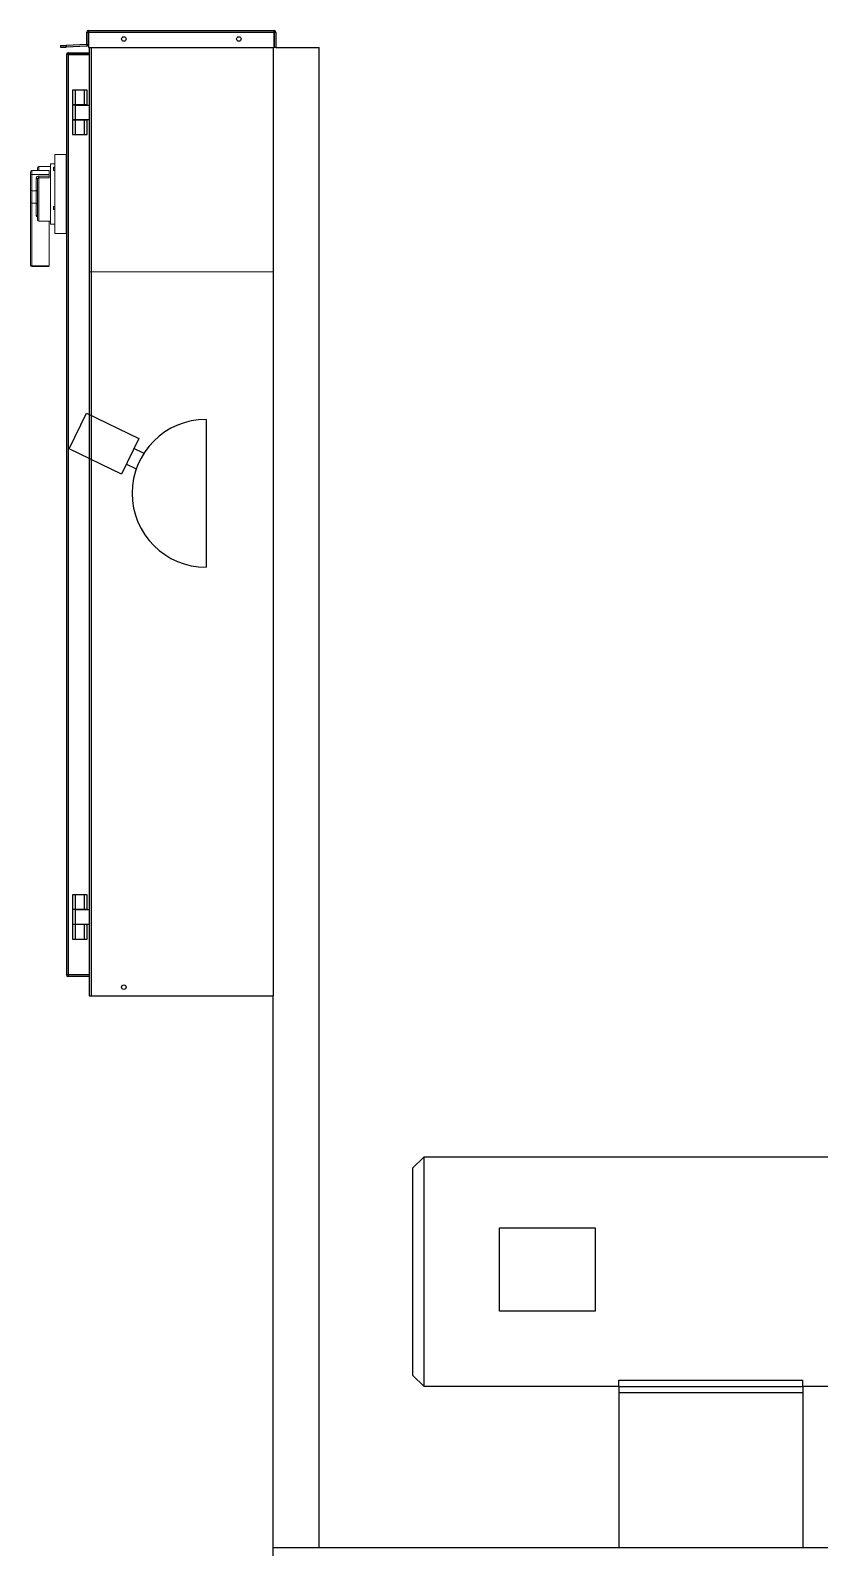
# Model space of a CAD drawing. Header units: inches. Extents: x 3739 to 4246, y 1221 to 1542.
# Drawn here: x 4019.5 to 4053.8, y 1288.5 to 1354.5 of the extents above; entities that cross this region are included whole.
import ezdxf

# ---------------------------------------------------------------- set-up
doc = ezdxf.new("R2010")
doc.units = ezdxf.units.IN
doc.header["$MEASUREMENT"] = 0
for name, color, linetype in [('External Disconnect 1 H1', 7, 'Continuous'), ('Internal Disconnect 1 H1', 7, 'Continuous'), ('WDPUMP', 7, 'Continuous'), ('WEPC', 7, 'Continuous'), ('WOTANK', 7, 'Continuous'), ('WSPUMP', 7, 'Continuous')]:
    doc.layers.add(name, color=color, linetype=linetype)

msp = doc.modelspace()

# ---------------------------------------------------------------- linework, layer by layer
at = {"color": 0, "linetype": 'Continuous'}
for p, q in [((4030.0285, 1288.5352), (4173.9813, 1288.5352)), ((4030.0285, 1278.5352), (4030.0285, 1288.5352)), ((4030.0285, 1288.5352), (4173.9813, 1288.5352)), ((4030.0285, 1278.5352), (4030.0285, 1288.5352))]:
    msp.add_line(p, q, dxfattribs=at)
at = {"layer": 'External Disconnect 1 H1', "color": 0, "linetype": 'Continuous', "lineweight": 15}
for p, q in [((4022.0285, 1344.0352), (4030.0285, 1344.0352)), ((4022.0285, 1337.8185), (4022.0285, 1344.0352)), ((4022.0285, 1344.0352), (4030.0285, 1344.0352)), ((4022.0285, 1337.8185), (4022.0285, 1344.0352)), ((4030.0285, 1312.5352), (4030.0285, 1344.0352)), ((4030.0285, 1312.5352), (4030.0285, 1344.0352)), ((4022.0285, 1312.5352), (4022.0285, 1335.9023)), ((4022.0285, 1312.5352), (4022.0285, 1335.9023)), ((4022.0285, 1312.5352), (4030.0285, 1312.5352)), ((4022.0285, 1312.5352), (4030.0285, 1312.5352))]:
    msp.add_line(p, q, dxfattribs=at)
at = {"layer": 'External Disconnect 1 H1', "color": 0, "linetype": 'Continuous'}
for p, q in [((4027.1083, 1337.6112), (4027.1083, 1331.1761)), ((4027.1083, 1337.6112), (4027.1083, 1331.1761)), ((4024.3777, 1336.1365), (4023.9621, 1336.3383)), ((4024.3777, 1336.1365), (4023.9621, 1336.3383)), ((4024.0501, 1335.4618), (4023.6345, 1335.6636)), ((4024.0501, 1335.4618), (4023.6345, 1335.6636))]:
    msp.add_line(p, q, dxfattribs=at)
msp.add_lwpolyline([(4021.8992, 1337.8813), (4024.1748, 1336.7762), (4023.4219, 1335.2257), (4021.1463, 1336.3307)], close=True, dxfattribs=at)
msp.add_lwpolyline([(4021.8992, 1337.8813), (4024.1748, 1336.7762), (4023.4219, 1335.2257), (4021.1463, 1336.3307)], close=True, dxfattribs=at)
msp.add_arc((4027.1083, 1334.3936), 3.2176, 90, 270, dxfattribs=at)
msp.add_arc((4027.1083, 1334.3936), 3.2176, 90, 270, dxfattribs=at)
at = {"layer": 'Internal Disconnect 1 H1', "color": 0, "linetype": 'Continuous', "lineweight": 15}
for p, q in [((4019.8398, 1348.6056), (4020.3398, 1348.6056)), ((4019.8398, 1348.4346), (4019.8398, 1348.6056)), ((4019.8398, 1348.6056), (4020.3398, 1348.6056)), ((4019.8398, 1348.4346), (4019.8398, 1348.6056)), ((4020.3398, 1348.7306), (4020.5273, 1348.7306)), ((4020.3398, 1348.7306), (4020.3398, 1346.1056)), ((4020.3398, 1348.7306), (4020.5273, 1348.7306)), ((4020.3398, 1348.7306), (4020.3398, 1346.1056)), ((4020.4648, 1348.5803), (4020.5273, 1348.5803)), ((4020.4648, 1348.5123), (4020.4648, 1348.5803)), ((4020.4648, 1348.5803), (4020.5273, 1348.5803)), ((4020.4648, 1348.5123), (4020.4648, 1348.5803)), ((4020.5273, 1349.1368), (4021.0273, 1349.1368)), ((4020.5273, 1349.1368), (4020.5273, 1345.6993)), ((4020.5273, 1349.1368), (4021.0273, 1349.1368)), ((4020.5273, 1349.1368), (4020.5273, 1345.6993)), ((4019.4648, 1348.3481), (4019.4648, 1348.2558)), ((4019.4648, 1348.3481), (4019.4648, 1348.2558)), ((4019.4648, 1348.2558), (4019.4648, 1347.5727)), ((4019.4648, 1348.2558), (4019.4648, 1347.5727)), ((4019.5273, 1348.4346), (4020.2773, 1348.4346)), ((4019.5273, 1348.2578), (4019.5273, 1348.4346)), ((4019.5273, 1348.4346), (4020.2773, 1348.4346)), ((4019.5273, 1348.2578), (4019.5273, 1348.4346)), ((4019.5273, 1348.2578), (4020.2773, 1348.2578)), ((4019.5273, 1347.5605), (4019.5273, 1348.2578)), ((4019.5273, 1348.2578), (4020.2773, 1348.2578)), ((4019.5273, 1347.5605), (4019.5273, 1348.2578)), ((4019.7148, 1348.1041), (4019.7148, 1347.5605)), ((4019.727, 1348.1033), (4019.7148, 1348.1041)), ((4019.7148, 1348.1041), (4019.7148, 1347.5605)), ((4019.727, 1348.1033), (4019.7148, 1348.1041)), ((4019.7387, 1348.1009), (4019.727, 1348.1033)), ((4019.7387, 1348.1009), (4019.727, 1348.1033)), ((4019.7495, 1348.097), (4019.7387, 1348.1009)), ((4019.7495, 1348.097), (4019.7387, 1348.1009)), ((4019.759, 1348.0918), (4019.7495, 1348.097)), ((4019.759, 1348.0918), (4019.7495, 1348.097)), ((4019.7668, 1348.0854), (4019.759, 1348.0918)), ((4019.7668, 1348.0854), (4019.759, 1348.0918)), ((4019.7726, 1348.0781), (4019.7668, 1348.0854)), ((4019.7726, 1348.0781), (4019.7668, 1348.0854)), ((4019.7761, 1348.0702), (4019.7726, 1348.0781)), ((4019.7761, 1348.0702), (4019.7726, 1348.0781)), ((4019.7773, 1348.062), (4019.7761, 1348.0702)), ((4019.7773, 1348.062), (4019.7761, 1348.0702)), ((4019.7773, 1348.5431), (4019.7773, 1348.4346)), ((4019.7773, 1348.5431), (4019.7773, 1348.4346)), ((4019.7773, 1348.062), (4019.7773, 1346.2931)), ((4019.7773, 1348.062), (4019.7773, 1346.2931)), ((4020.2773, 1348.1986), (4019.8398, 1348.1986)), ((4019.8398, 1348.1195), (4019.8398, 1348.1986)), ((4020.2773, 1348.1986), (4019.8398, 1348.1986)), ((4019.8398, 1348.1195), (4019.8398, 1348.1986)), ((4019.8398, 1348.1195), (4020.2773, 1348.1195)), ((4019.8398, 1346.2306), (4019.8398, 1348.1195)), ((4019.8398, 1348.1195), (4020.2773, 1348.1195)), ((4019.8398, 1346.2306), (4019.8398, 1348.1195)), ((4020.2773, 1348.4346), (4020.2773, 1348.2578)), ((4020.2773, 1348.4346), (4020.2773, 1348.2578)), ((4020.2773, 1348.2578), (4020.2773, 1348.1986)), ((4020.2773, 1348.2578), (4020.2773, 1348.1986)), ((4020.2773, 1348.1195), (4020.2773, 1348.1986)), ((4020.2773, 1348.1195), (4020.2773, 1348.1986)), ((4020.4648, 1348.5123), (4020.5273, 1348.5123)), ((4020.4648, 1348.4442), (4020.4648, 1348.5123)), ((4020.4648, 1348.5123), (4020.5273, 1348.5123)), ((4020.4648, 1348.4442), (4020.4648, 1348.5123)), ((4020.4648, 1348.4442), (4020.5273, 1348.4442)), ((4020.4648, 1348.4442), (4020.5273, 1348.4442)), ((4019.4648, 1347.7618), (4019.4648, 1347.7251)), ((4019.4648, 1347.7618), (4019.4648, 1347.7251)), ((4019.4648, 1347.5727), (4019.4648, 1347.0743)), ((4019.4648, 1347.5727), (4019.4648, 1347.0743)), ((4019.5273, 1347.5605), (4019.7148, 1347.5605)), ((4019.5273, 1347.0118), (4019.5273, 1347.5605)), ((4019.5273, 1347.5605), (4019.7148, 1347.5605)), ((4019.5273, 1347.0118), (4019.5273, 1347.5605)), ((4019.7148, 1347.5605), (4019.7148, 1347.0118)), ((4019.7148, 1347.5605), (4019.7148, 1347.0118)), ((4019.4648, 1347.0982), (4019.4648, 1344.3266)), ((4019.4648, 1347.0982), (4019.4648, 1344.3266)), ((4019.7148, 1347.0118), (4019.5273, 1347.0118)), ((4019.5273, 1344.2845), (4019.5273, 1347.0118)), ((4019.7148, 1347.0118), (4019.5273, 1347.0118)), ((4019.5273, 1344.2845), (4019.5273, 1347.0118)), ((4019.7148, 1347.0118), (4019.7148, 1346.4825)), ((4019.7148, 1347.0118), (4019.7148, 1346.4825)), ((4020.4648, 1346.8727), (4020.5273, 1346.8727)), ((4020.4648, 1346.8035), (4020.4648, 1346.8727)), ((4020.4648, 1346.8727), (4020.5273, 1346.8727)), ((4020.4648, 1346.8035), (4020.4648, 1346.8727)), ((4020.4648, 1346.8035), (4020.5273, 1346.8035)), ((4020.4648, 1346.7356), (4020.4648, 1346.8035)), ((4020.4648, 1346.8035), (4020.5273, 1346.8035)), ((4020.4648, 1346.7356), (4020.4648, 1346.8035)), ((4020.4648, 1346.7356), (4020.5273, 1346.7356)), ((4020.4648, 1346.7356), (4020.5273, 1346.7356)), ((4019.7148, 1346.4825), (4019.727, 1346.4817)), ((4019.7148, 1346.4825), (4019.727, 1346.4817)), ((4019.727, 1346.4817), (4019.7387, 1346.4793)), ((4019.727, 1346.4817), (4019.7387, 1346.4793)), ((4019.7387, 1346.4793), (4019.7495, 1346.4754)), ((4019.7387, 1346.4793), (4019.7495, 1346.4754)), ((4019.7495, 1346.4754), (4019.759, 1346.4702)), ((4019.7495, 1346.4754), (4019.759, 1346.4702)), ((4019.759, 1346.4702), (4019.7668, 1346.4638)), ((4019.759, 1346.4702), (4019.7668, 1346.4638)), ((4019.7668, 1346.4638), (4019.7726, 1346.4565)), ((4019.7668, 1346.4638), (4019.7726, 1346.4565)), ((4019.7726, 1346.4565), (4019.7761, 1346.4486)), ((4019.7726, 1346.4565), (4019.7761, 1346.4486)), ((4019.7761, 1346.4486), (4019.7773, 1346.4404)), ((4019.7761, 1346.4486), (4019.7773, 1346.4404)), ((4020.3398, 1346.2306), (4019.8398, 1346.2306)), ((4020.3398, 1346.2306), (4019.8398, 1346.2306)), ((4020.2773, 1346.2306), (4020.2773, 1344.2845)), ((4020.2773, 1346.2306), (4020.2773, 1344.2845)), ((4020.5273, 1346.1056), (4020.3398, 1346.1056)), ((4020.5273, 1346.1056), (4020.3398, 1346.1056)), ((4021.0273, 1345.6993), (4020.5273, 1345.6993)), ((4021.0273, 1345.6993), (4020.5273, 1345.6993)), ((4019.4648, 1344.3266), (4019.466, 1344.3184)), ((4019.4648, 1344.3266), (4019.466, 1344.3184)), ((4019.466, 1344.3184), (4019.4696, 1344.3105)), ((4019.466, 1344.3184), (4019.4696, 1344.3105)), ((4019.4696, 1344.3105), (4019.4753, 1344.3032)), ((4019.4696, 1344.3105), (4019.4753, 1344.3032)), ((4019.4753, 1344.3032), (4019.4831, 1344.2968)), ((4019.4753, 1344.3032), (4019.4831, 1344.2968)), ((4019.4831, 1344.2968), (4019.4926, 1344.2916)), ((4019.4831, 1344.2968), (4019.4926, 1344.2916)), ((4019.4926, 1344.2916), (4019.5034, 1344.2877)), ((4019.4926, 1344.2916), (4019.5034, 1344.2877)), ((4019.5034, 1344.2877), (4019.5151, 1344.2853)), ((4019.5034, 1344.2877), (4019.5151, 1344.2853)), ((4019.5151, 1344.2853), (4019.5273, 1344.2845)), ((4019.5151, 1344.2853), (4019.5273, 1344.2845)), ((4020.2773, 1344.2845), (4019.5273, 1344.2845)), ((4019.5273, 1344.2641), (4019.5273, 1344.2845)), ((4020.2773, 1344.2845), (4019.5273, 1344.2845)), ((4019.5273, 1344.2641), (4019.5273, 1344.2845)), ((4020.259, 1344.2641), (4019.5273, 1344.2641)), ((4020.259, 1344.2641), (4019.5273, 1344.2641)), ((4020.2773, 1344.2824), (4020.2773, 1344.2845)), ((4020.2773, 1344.2824), (4020.2773, 1344.2845))]:
    msp.add_line(p, q, dxfattribs=at)
at = {"layer": 'Internal Disconnect 1 H1', "color": 0, "linetype": 'Continuous', "lineweight": 15, "ltscale": 5}
msp.add_line((4021.0273, 1349.1368), (4021.0273, 1345.6993), dxfattribs=at)
msp.add_line((4021.0273, 1349.1368), (4021.0273, 1345.6993), dxfattribs=at)
at = {"layer": 'Internal Disconnect 1 H1', "color": 0, "linetype": 'Continuous', "lineweight": 15}
for centre, radius, start, end in [((4019.8398, 1348.5431), 0.0625, 90, 180), ((4019.8398, 1348.5431), 0.0625, 90, 180), ((4019.5415, 1348.3584), 0.0774, 100.595912, 187.643629), ((4019.5415, 1348.3584), 0.0774, 100.595912, 187.643629), ((4019.5117, 1347.7644), 0.4936, 88.188002, 95.450624), ((4019.5117, 1347.7644), 0.4936, 88.188002, 95.450624), ((4019.8287, 1348.0834), 0.1157, 84.466533, 169.675365), ((4019.8287, 1348.0834), 0.1157, 84.466533, 169.675365), ((4019.8363, 1348.0606), 0.059, 86.567774, 178.679731), ((4019.8363, 1348.0606), 0.059, 86.567774, 178.679731), ((4019.5116, 1347.646), 0.0869, 237.464608, 280.429105), ((4019.5116, 1347.646), 0.0869, 237.464608, 280.429105), ((4019.7323, 1347.4966), 0.0663, 47.269216, 105.331415), ((4019.7323, 1347.4966), 0.0663, 47.269216, 105.331415), ((4019.5273, 1347.0743), 0.0625, 180, 270), ((4019.5273, 1347.0743), 0.0625, 180, 270), ((4019.7148, 1346.9493), 0.0625, 0, 90), ((4019.7148, 1346.9493), 0.0625, 0, 90), ((4019.8105, 1346.4911), 0.0961, 185.137705, 249.781234), ((4019.8105, 1346.4911), 0.0961, 185.137705, 249.781234), ((4019.8398, 1346.2931), 0.0625, 180, 270), ((4019.8398, 1346.2931), 0.0625, 180, 270), ((4019.5273, 1344.3266), 0.0625, 180, 270), ((4019.5273, 1344.3266), 0.0625, 180, 270), ((4020.2608, 1344.2806), 0.0166, 263.78448, 6.21552), ((4020.2608, 1344.2806), 0.0166, 263.78448, 6.21552)]:
    msp.add_arc(centre, radius, start, end, dxfattribs=at)
at = {"layer": 'WDPUMP', "color": 0, "linetype": 'Continuous'}
for p, q in [((4036.0863, 1305.0312), (4036.5863, 1305.5312)), ((4036.0863, 1305.0312), (4036.0863, 1296.0312)), ((4036.5863, 1305.5312), (4056.7663, 1305.5312)), ((4036.5863, 1295.5312), (4036.5863, 1305.5312)), ((4036.5863, 1295.5312), (4036.0863, 1296.0312)), ((4045.0473, 1295.8171), (4053.0473, 1295.8171)), ((4045.0473, 1295.5312), (4045.0473, 1295.8171)), ((4053.0473, 1295.5312), (4053.0473, 1295.8171)), ((4045.0473, 1295.5312), (4036.5863, 1295.5312)), ((4045.0473, 1295.5312), (4053.0473, 1295.5312)), ((4045.0473, 1295.5312), (4045.0473, 1295.2812)), ((4045.0473, 1295.2812), (4053.0473, 1295.2812)), ((4045.0473, 1295.2812), (4045.0473, 1288.5352)), ((4056.7663, 1295.5312), (4053.0473, 1295.5312)), ((4053.0473, 1295.5312), (4053.0473, 1295.2812)), ((4053.0473, 1295.2812), (4053.0473, 1288.5352))]:
    msp.add_line(p, q, dxfattribs=at)
msp.add_lwpolyline([(4039.8701, 1302.4425), (4044.022, 1302.4425), (4044.022, 1298.8131), (4039.8701, 1298.8131)], close=True, dxfattribs=at)
at = {"layer": 'WEPC', "color": 0, "linetype": 'Continuous'}
for p, q in [((4021.9948, 1354.5352), (4021.9948, 1354.4595)), ((4021.9948, 1354.5352), (4030.0622, 1354.5352)), ((4021.9948, 1354.5352), (4021.9948, 1354.4595)), ((4021.9948, 1354.5352), (4030.0622, 1354.5352)), ((4030.0622, 1354.4595), (4030.0622, 1354.5352)), ((4030.0622, 1354.4595), (4030.0622, 1354.5352)), ((4020.773, 1353.8714), (4021.0227, 1353.8823)), ((4020.773, 1353.8714), (4021.0227, 1353.8823)), ((4020.773, 1353.8714), (4020.7762, 1353.7967)), ((4020.773, 1353.8714), (4020.7762, 1353.7967)), ((4021.9181, 1353.9214), (4021.0227, 1353.8823)), ((4021.9181, 1353.9214), (4021.0227, 1353.8823)), ((4021.0227, 1353.8823), (4021.026, 1353.8077)), ((4021.0227, 1353.8823), (4021.026, 1353.8077)), ((4021.9181, 1353.9214), (4021.9214, 1353.8467)), ((4021.9181, 1353.9214), (4021.9214, 1353.8467)), ((4021.9191, 1354.4595), (4021.9938, 1354.4595)), ((4021.9191, 1353.9224), (4021.9191, 1354.4595)), ((4021.9191, 1354.4595), (4021.9938, 1354.4595)), ((4021.9191, 1353.9224), (4021.9191, 1354.4595)), ((4021.9938, 1353.9224), (4021.9191, 1353.9224)), ((4021.9938, 1353.9224), (4021.9191, 1353.9224)), ((4021.9938, 1353.9224), (4021.9938, 1354.4595)), ((4021.9938, 1353.9224), (4021.9938, 1354.4595)), ((4021.9948, 1354.4595), (4030.0622, 1354.4595)), ((4021.9948, 1354.4595), (4021.9948, 1353.7852)), ((4021.9948, 1354.4595), (4030.0622, 1354.4595)), ((4021.9948, 1354.4595), (4021.9948, 1353.7852)), ((4030.0622, 1353.7852), (4030.0622, 1354.4595)), ((4030.0622, 1353.7852), (4030.0622, 1354.4595)), ((4030.0632, 1354.4595), (4030.1379, 1354.4595)), ((4030.0632, 1354.4595), (4030.0632, 1353.7852)), ((4030.0632, 1354.4595), (4030.1379, 1354.4595)), ((4030.0632, 1354.4595), (4030.0632, 1353.7852)), ((4030.1379, 1354.4595), (4030.1379, 1353.7852)), ((4030.1379, 1354.4595), (4030.1379, 1353.7852)), ((4020.7762, 1353.7967), (4021.026, 1353.8077)), ((4020.7762, 1353.7967), (4021.026, 1353.8077)), ((4021.9214, 1353.8467), (4021.026, 1353.8077)), ((4021.9214, 1353.8467), (4021.026, 1353.8077)), ((4021.1042, 1353.4846), (4021.0285, 1353.4846)), ((4021.0285, 1353.4846), (4021.0285, 1313.4485)), ((4021.1042, 1353.4846), (4021.0285, 1353.4846)), ((4021.0285, 1353.4846), (4021.0285, 1313.4485)), ((4021.1042, 1353.4856), (4021.1042, 1353.5603)), ((4021.1042, 1353.5603), (4022.0285, 1353.5603)), ((4021.1042, 1353.4856), (4021.1042, 1353.5603)), ((4021.1042, 1353.5603), (4022.0285, 1353.5603)), ((4021.1042, 1353.4856), (4022.0285, 1353.4856)), ((4021.1042, 1353.4856), (4022.0285, 1353.4856)), ((4021.1042, 1353.4846), (4021.1042, 1313.4485)), ((4022.0285, 1353.4846), (4021.1042, 1353.4846)), ((4021.1042, 1353.4846), (4021.1042, 1313.4485)), ((4022.0285, 1353.4846), (4021.1042, 1353.4846)), ((4021.9948, 1353.7852), (4030.0622, 1353.7852)), ((4021.9948, 1353.7852), (4030.0622, 1353.7852)), ((4022.0285, 1353.7852), (4022.0285, 1337.8185)), ((4022.0285, 1353.7852), (4022.0285, 1337.8185)), ((4022.1042, 1353.7852), (4022.1042, 1337.7817)), ((4022.1042, 1353.7852), (4022.1042, 1337.7817)), ((4030.0285, 1353.7852), (4030.0285, 1312.5352)), ((4030.0285, 1353.7852), (4030.0285, 1312.5352)), ((4030.1379, 1353.7852), (4030.0632, 1353.7852)), ((4030.1379, 1353.7852), (4030.0632, 1353.7852)), ((4030.1379, 1353.7852), (4032.0285, 1353.7852)), ((4030.1379, 1353.7852), (4032.0285, 1353.7852)), ((4032.0285, 1288.5352), (4032.0285, 1353.7852)), ((4032.0285, 1288.5352), (4032.0285, 1353.7852)), ((4021.3035, 1351.9328), (4021.3035, 1351.3028)), ((4021.4285, 1351.9328), (4021.3035, 1351.9328)), ((4021.3035, 1351.9328), (4021.3035, 1351.3028)), ((4021.4285, 1351.9328), (4021.3035, 1351.9328)), ((4021.4285, 1351.3028), (4021.4285, 1351.9328)), ((4021.8085, 1351.9328), (4021.4285, 1351.9328)), ((4021.4285, 1351.3028), (4021.4285, 1351.9328)), ((4021.8085, 1351.9328), (4021.4285, 1351.9328)), ((4021.8085, 1351.9328), (4021.8085, 1351.3028)), ((4021.9335, 1351.9328), (4021.8085, 1351.9328)), ((4021.8085, 1351.9328), (4021.8085, 1351.3028)), ((4021.9335, 1351.9328), (4021.8085, 1351.9328)), ((4021.9335, 1351.3028), (4021.9335, 1351.9328)), ((4021.9335, 1351.3028), (4021.9335, 1351.9328)), ((4021.3035, 1351.3028), (4021.4285, 1351.3028)), ((4021.3035, 1351.3028), (4021.4285, 1351.3028)), ((4021.3035, 1351.2816), (4021.3035, 1350.6516)), ((4021.4285, 1351.2816), (4021.3035, 1351.2816)), ((4021.3035, 1351.2816), (4021.3035, 1350.6516)), ((4021.4285, 1351.2816), (4021.3035, 1351.2816)), ((4021.4285, 1351.3028), (4021.8085, 1351.3028)), ((4021.4285, 1351.3028), (4021.8085, 1351.3028)), ((4021.4285, 1351.2816), (4022.0285, 1351.2816)), ((4021.4285, 1350.6516), (4021.4285, 1351.2816)), ((4021.4285, 1351.2816), (4022.0285, 1351.2816)), ((4021.4285, 1350.6516), (4021.4285, 1351.2816)), ((4021.461, 1351.2816), (4021.461, 1351.3028)), ((4021.461, 1351.2816), (4021.461, 1351.3028)), ((4021.776, 1351.3028), (4021.776, 1351.2816)), ((4021.776, 1351.3028), (4021.776, 1351.2816)), ((4021.8085, 1351.3028), (4021.9335, 1351.3028)), ((4021.8085, 1351.3028), (4021.9335, 1351.3028)), ((4021.3035, 1350.6516), (4021.4285, 1350.6516)), ((4021.3035, 1350.6516), (4021.4285, 1350.6516)), ((4021.3035, 1350.6303), (4021.3035, 1350.0003)), ((4021.4285, 1350.6303), (4021.3035, 1350.6303)), ((4021.3035, 1350.6303), (4021.3035, 1350.0003)), ((4021.4285, 1350.6303), (4021.3035, 1350.6303)), ((4021.4285, 1350.6516), (4022.0285, 1350.6516)), ((4021.4285, 1350.6516), (4022.0285, 1350.6516)), ((4021.8085, 1350.6303), (4021.4285, 1350.6303)), ((4021.4285, 1350.0003), (4021.4285, 1350.6303)), ((4021.8085, 1350.6303), (4021.4285, 1350.6303)), ((4021.4285, 1350.0003), (4021.4285, 1350.6303)), ((4021.461, 1350.6303), (4021.461, 1350.6516)), ((4021.461, 1350.6303), (4021.461, 1350.6516)), ((4021.776, 1350.6516), (4021.776, 1350.6303)), ((4021.776, 1350.6516), (4021.776, 1350.6303)), ((4021.8085, 1350.6303), (4021.8085, 1350.0003)), ((4021.9335, 1350.6303), (4021.8085, 1350.6303)), ((4021.8085, 1350.6303), (4021.8085, 1350.0003)), ((4021.9335, 1350.6303), (4021.8085, 1350.6303)), ((4021.9335, 1350.0003), (4021.9335, 1350.6303)), ((4021.9335, 1350.0003), (4021.9335, 1350.6303)), ((4021.3035, 1350.0003), (4021.4285, 1350.0003)), ((4021.3035, 1350.0003), (4021.4285, 1350.0003)), ((4021.4285, 1350.0003), (4021.8085, 1350.0003)), ((4021.4285, 1350.0003), (4021.8085, 1350.0003)), ((4021.8085, 1350.0003), (4021.9335, 1350.0003)), ((4021.8085, 1350.0003), (4021.9335, 1350.0003)), ((4022.0285, 1337.8185), (4022.0285, 1335.9023)), ((4022.0285, 1337.8185), (4022.0285, 1335.9023)), ((4022.1042, 1337.7817), (4022.1042, 1335.8656)), ((4022.1042, 1337.7817), (4022.1042, 1335.8656)), ((4022.0285, 1335.9023), (4022.0285, 1312.5352)), ((4022.0285, 1335.9023), (4022.0285, 1312.5352)), ((4022.1042, 1335.8656), (4022.1042, 1312.5352)), ((4022.1042, 1335.8656), (4022.1042, 1312.5352)), ((4021.3035, 1316.9328), (4021.3035, 1316.3028)), ((4021.4285, 1316.9328), (4021.3035, 1316.9328)), ((4021.3035, 1316.9328), (4021.3035, 1316.3028)), ((4021.4285, 1316.9328), (4021.3035, 1316.9328)), ((4021.4285, 1316.3028), (4021.4285, 1316.9328)), ((4021.8085, 1316.9328), (4021.4285, 1316.9328)), ((4021.4285, 1316.3028), (4021.4285, 1316.9328)), ((4021.8085, 1316.9328), (4021.4285, 1316.9328)), ((4021.8085, 1316.9328), (4021.8085, 1316.3028)), ((4021.9335, 1316.9328), (4021.8085, 1316.9328)), ((4021.8085, 1316.9328), (4021.8085, 1316.3028)), ((4021.9335, 1316.9328), (4021.8085, 1316.9328)), ((4021.9335, 1316.3028), (4021.9335, 1316.9328)), ((4021.9335, 1316.3028), (4021.9335, 1316.9328)), ((4021.3035, 1316.3028), (4021.4285, 1316.3028)), ((4021.3035, 1316.3028), (4021.4285, 1316.3028)), ((4021.3035, 1316.2816), (4021.3035, 1315.6516)), ((4021.4285, 1316.2816), (4021.3035, 1316.2816)), ((4021.3035, 1316.2816), (4021.3035, 1315.6516)), ((4021.4285, 1316.2816), (4021.3035, 1316.2816)), ((4021.4285, 1316.3028), (4021.8085, 1316.3028)), ((4021.4285, 1316.3028), (4021.8085, 1316.3028)), ((4021.4285, 1316.2816), (4022.0285, 1316.2816)), ((4021.4285, 1315.6516), (4021.4285, 1316.2816)), ((4021.4285, 1316.2816), (4022.0285, 1316.2816)), ((4021.4285, 1315.6516), (4021.4285, 1316.2816)), ((4021.461, 1316.2816), (4021.461, 1316.3028)), ((4021.461, 1316.2816), (4021.461, 1316.3028)), ((4021.776, 1316.3028), (4021.776, 1316.2816)), ((4021.776, 1316.3028), (4021.776, 1316.2816)), ((4021.8085, 1316.3028), (4021.9335, 1316.3028)), ((4021.8085, 1316.3028), (4021.9335, 1316.3028)), ((4021.3035, 1315.6516), (4021.4285, 1315.6516)), ((4021.3035, 1315.6516), (4021.4285, 1315.6516)), ((4021.3035, 1315.6303), (4021.3035, 1315.0003)), ((4021.4285, 1315.6303), (4021.3035, 1315.6303)), ((4021.3035, 1315.6303), (4021.3035, 1315.0003)), ((4021.4285, 1315.6303), (4021.3035, 1315.6303)), ((4021.4285, 1315.6516), (4022.0285, 1315.6516)), ((4021.4285, 1315.6516), (4022.0285, 1315.6516)), ((4021.8085, 1315.6303), (4021.4285, 1315.6303)), ((4021.4285, 1315.0003), (4021.4285, 1315.6303)), ((4021.8085, 1315.6303), (4021.4285, 1315.6303)), ((4021.4285, 1315.0003), (4021.4285, 1315.6303)), ((4021.461, 1315.6303), (4021.461, 1315.6516)), ((4021.461, 1315.6303), (4021.461, 1315.6516)), ((4021.776, 1315.6516), (4021.776, 1315.6303)), ((4021.776, 1315.6516), (4021.776, 1315.6303)), ((4021.8085, 1315.6303), (4021.8085, 1315.0003)), ((4021.9335, 1315.6303), (4021.8085, 1315.6303)), ((4021.8085, 1315.6303), (4021.8085, 1315.0003)), ((4021.9335, 1315.6303), (4021.8085, 1315.6303)), ((4021.9335, 1315.0003), (4021.9335, 1315.6303)), ((4021.9335, 1315.0003), (4021.9335, 1315.6303)), ((4021.3035, 1315.0003), (4021.4285, 1315.0003)), ((4021.3035, 1315.0003), (4021.4285, 1315.0003)), ((4021.4285, 1315.0003), (4021.8085, 1315.0003)), ((4021.4285, 1315.0003), (4021.8085, 1315.0003)), ((4021.8085, 1315.0003), (4021.9335, 1315.0003)), ((4021.8085, 1315.0003), (4021.9335, 1315.0003)), ((4021.1042, 1313.4485), (4021.0285, 1313.4485)), ((4021.1042, 1313.4485), (4021.0285, 1313.4485)), ((4022.0285, 1313.4485), (4021.1042, 1313.4485)), ((4022.0285, 1313.4485), (4021.1042, 1313.4485)), ((4021.1042, 1313.4475), (4021.1042, 1313.3728)), ((4022.0285, 1313.4475), (4021.1042, 1313.4475)), ((4021.1042, 1313.4475), (4021.1042, 1313.3728)), ((4022.0285, 1313.4475), (4021.1042, 1313.4475)), ((4022.0285, 1313.3728), (4021.1042, 1313.3728)), ((4022.0285, 1313.3728), (4021.1042, 1313.3728)), ((4022.0285, 1312.5352), (4022.1042, 1312.5352)), ((4022.0285, 1312.5352), (4022.1042, 1312.5352)), ((4022.1042, 1312.5352), (4029.9528, 1312.5352)), ((4022.1042, 1312.5352), (4029.9528, 1312.5352)), ((4029.9528, 1312.5352), (4030.0285, 1312.5352)), ((4029.9528, 1312.5352), (4030.0285, 1312.5352)), ((4030.0285, 1288.5352), (4030.0285, 1312.5352)), ((4030.0285, 1288.5352), (4030.0285, 1312.5352))]:
    msp.add_line(p, q, dxfattribs=at)
for centre in [(4023.5285, 1354.1602), (4023.5285, 1354.1602), (4028.5285, 1354.1602), (4028.5285, 1354.1602), (4023.5285, 1312.9102), (4023.5285, 1312.9102)]:
    msp.add_circle(centre, 0.0995, dxfattribs=at)
for centre, radius, start, end in [((4021.9948, 1354.4595), 0.0757, 90, 180), ((4021.9948, 1354.4595), 0.0757, 90, 180), ((4030.0622, 1354.4595), 0.0757, 0, 90), ((4030.0622, 1354.4595), 0.0757, 0, 90), ((4021.9181, 1353.9224), 0.001, 272.5, 0), ((4021.9181, 1353.9224), 0.001, 272.5, 0), ((4021.9181, 1353.9224), 0.0757, 272.5, 0), ((4021.9181, 1353.9224), 0.0757, 272.5, 0), ((4021.9948, 1354.4595), 0.001, 90, 180), ((4021.9948, 1354.4595), 0.001, 90, 180), ((4030.0622, 1354.4595), 0.001, 0, 90), ((4030.0622, 1354.4595), 0.001, 0, 90), ((4021.1042, 1353.4846), 0.0757, 90, 180), ((4021.1042, 1353.4846), 0.0757, 90, 180), ((4021.1042, 1353.4846), 0.001, 90, 180), ((4021.1042, 1353.4846), 0.001, 90, 180), ((4021.1042, 1313.4485), 0.0757, 180, 270), ((4021.1042, 1313.4485), 0.0757, 180, 270), ((4021.1042, 1313.4485), 0.001, 180, 270), ((4021.1042, 1313.4485), 0.001, 180, 270)]:
    msp.add_arc(centre, radius, start, end, dxfattribs=at)
at = {"layer": 'WOTANK', "color": 0, "linetype": 'Continuous'}
msp.add_line((4022.0285, 1337.8185), (4022.0285, 1335.9023), dxfattribs=at)
msp.add_line((4022.0285, 1337.8185), (4022.0285, 1335.9023), dxfattribs=at)
at = {"layer": 'WSPUMP', "color": 0, "linetype": 'Continuous'}
for p, q in [((4036.0863, 1305.0312), (4036.5863, 1305.5312)), ((4036.0863, 1305.0312), (4036.0863, 1296.0312)), ((4036.5863, 1305.5312), (4056.7663, 1305.5312)), ((4036.5863, 1295.5312), (4036.5863, 1305.5312)), ((4036.5863, 1295.5312), (4036.0863, 1296.0312)), ((4045.0473, 1295.8171), (4053.0473, 1295.8171)), ((4045.0473, 1295.5312), (4045.0473, 1295.8171)), ((4053.0473, 1295.5312), (4053.0473, 1295.8171)), ((4045.0473, 1295.5312), (4036.5863, 1295.5312)), ((4045.0473, 1295.5312), (4053.0473, 1295.5312)), ((4045.0473, 1295.5312), (4045.0473, 1295.2812)), ((4045.0473, 1295.2812), (4053.0473, 1295.2812)), ((4045.0473, 1295.2812), (4045.0473, 1288.5352)), ((4056.7663, 1295.5312), (4053.0473, 1295.5312)), ((4053.0473, 1295.5312), (4053.0473, 1295.2812)), ((4053.0473, 1295.2812), (4053.0473, 1288.5352))]:
    msp.add_line(p, q, dxfattribs=at)
msp.add_lwpolyline([(4039.8701, 1302.4425), (4044.022, 1302.4425), (4044.022, 1298.8131), (4039.8701, 1298.8131)], close=True, dxfattribs=at)

doc.saveas('drawing.dxf')
